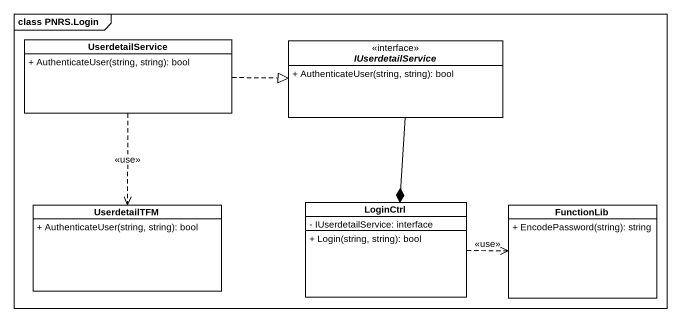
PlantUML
@startuml
mainframe class PNRS.Login
hide circle
hide empty members
skinparam classAttributeIconSize 0
class UserdetailService {
  + AuthenticateUser(string, string): bool
}
interface IUserdetailService <<interface>> {
  + AuthenticateUser(string, string): bool
}
class UserdetailTFM {
  + AuthenticateUser(string, string): bool
}
class LoginCtrl {
  - IUserdetailService: interface
  + Login(string, string): bool
}
class FunctionLib {
  + EncodePassword(string): string
}
UserdetailService .right.|> IUserdetailService
UserdetailService ..> UserdetailTFM : <<use>>
IUserdetailService --* LoginCtrl
LoginCtrl .right.> FunctionLib : <<use>>
@enduml
